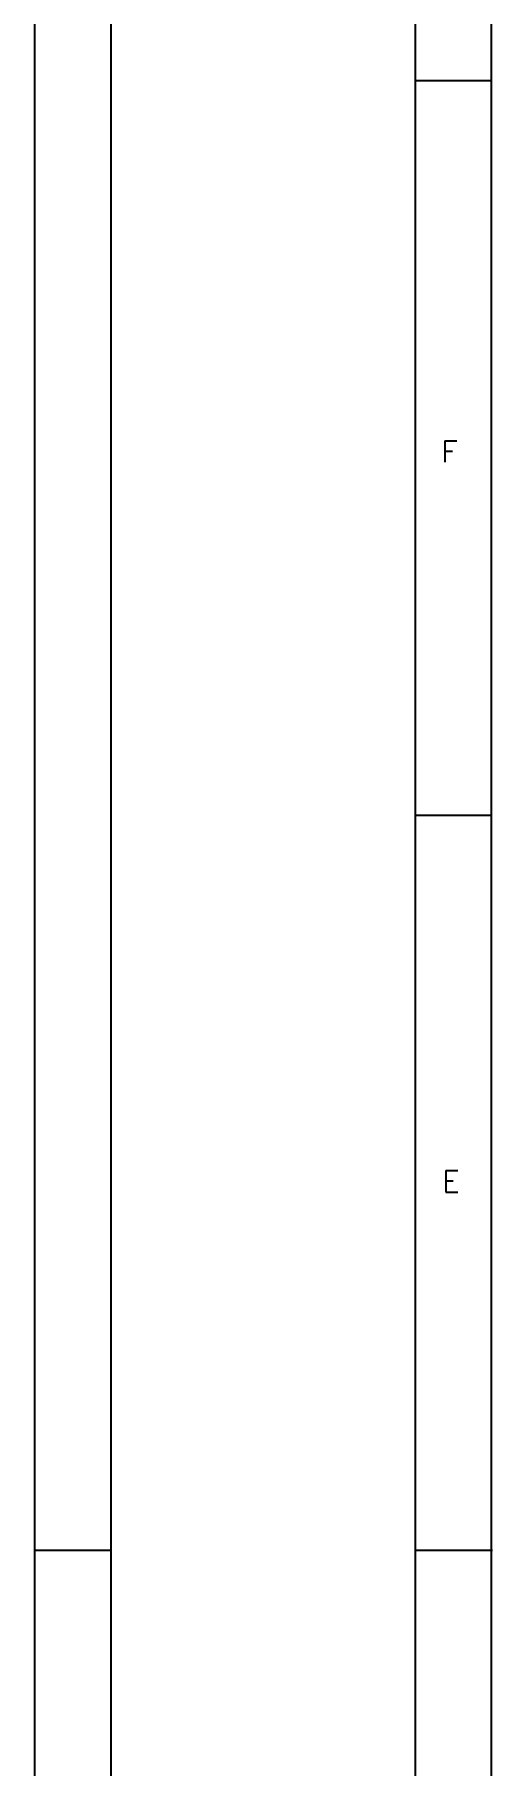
# Model space of a CAD drawing. Header units: millimetres. Extents: x -3092162 to 4513894, y -12317808 to 1849994.
# Drawn here: x -488275 to -479772, y -5866469 to -5834311 of the extents above; entities that cross this region are included whole.
import ezdxf
from ezdxf.enums import TextEntityAlignment as Align

# ---------------------------------------------------------------- set-up
doc = ezdxf.new("R2010")
doc.units = ezdxf.units.MM
doc.header["$LTSCALE"] = 2
doc.header["$MEASUREMENT"] = 0
doc.layers.add('formate', color=7, linetype='Continuous')
doc.styles.add('5555', font='romans.shx', dxfattribs={"height": 125})

# ---------------------------------------------------------------- blocks, each defined once
blk = doc.blocks.new('sdfs')
at = {"layer": 'formate', "color": 0}
for p, q in [((-2862742, -7666596), (-2862742, -7758881)), ((-2861643, -7667695), (-2861643, -7757783)), ((-2857250, -7667695), (-2857250, -7757783)), ((-2856152, -7668793), (-2856152, -7756684)), ((-2857250, -7694340), (-2856152, -7694340)), ((-2857250, -7704945), (-2856152, -7704945)), ((-2862742, -7715550), (-2861643, -7715550)), ((-2857250, -7715550), (-2856136, -7715550)), ((-2856457, -7715550), (-2856152, -7715550))]:
    blk.add_line(p, q, dxfattribs=at)
at = {"layer": 'formate', "color": 0, "style": '5555'}
for s, p in [('F', (-2856753, -7699850)), ('E', (-2856736, -7710385))]:
    blk.add_text(s, height=311, dxfattribs=at).set_placement(p, align=Align.CENTER)

msp = doc.modelspace()

# ---------------------------------------------------------------- block references
at = {"layer": 'formate', "xscale": 1.287321868643671, "yscale": 1.287321868643671, "zscale": 1.287321868643671}
msp.add_blockref('sdfs', (3196994.4, 4069928.1), dxfattribs=at)

doc.saveas('drawing.dxf')
